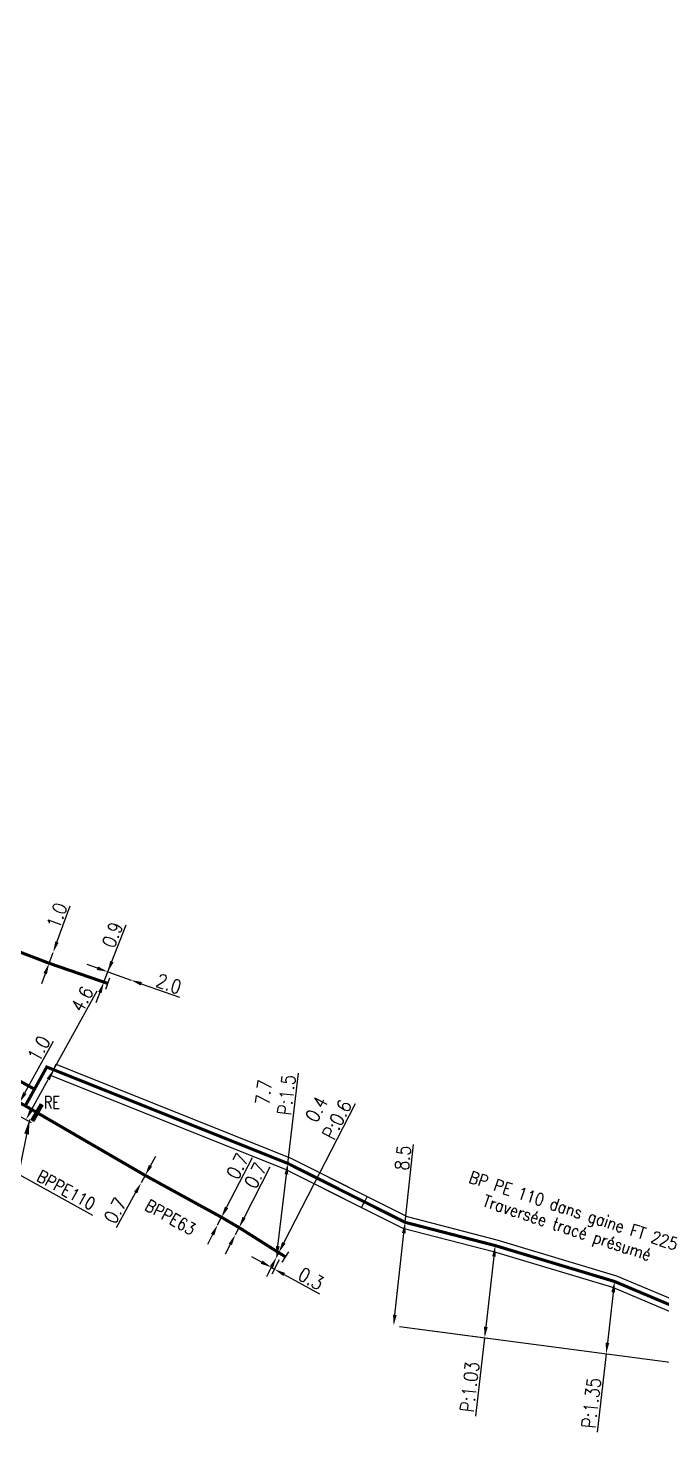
# Model space of a CAD drawing. Header units: millimetres. Extents: x 183997 to 185000, y 127999 to 129007.
# Drawn here: x 184504.9 to 184556.5, y 128787.1 to 128902.5 of the extents above; entities that cross this region are included whole.
import ezdxf
from ezdxf.enums import TextEntityAlignment as Align

# ---------------------------------------------------------------- set-up
doc = ezdxf.new("R2010")
doc.units = ezdxf.units.MM
doc.header["$PDMODE"] = 34
doc.linetypes.add('L_25_PE', pattern=[2000, 1000, 1000])
doc.layers.get('0').update_dxf_attribs({"linetype": 'CONTINUOUS'})
doc.layers.get('DEFPOINTS').update_dxf_attribs({"linetype": 'CONTINUOUS'})
for name, color, linetype in [('L_150', 1, 'CONTINUOUS'), ('L_340', 7, 'CONTINUOUS'), ('L_400', 7, 'CONTINUOUS')]:
    doc.layers.add(name, color=color, linetype=linetype)
doc.styles.get("Standard").update_dxf_attribs({"font": 'romans.shx', "width": 0.85})
doc.dimstyles.get("Standard").update_dxf_attribs({"dimtxt": 1.5, "dimasz": 1.2, "dimexe": 0.625, "dimexo": 0.625, "dimgap": 0.25, "dimtad": 1, "dimdec": 1, "dimzin": 0, "dimdsep": 46, "dimtxsty": 'Standard', "dimcen": -0.5, "dimadec": 0, "dimazin": 0, "dimtfac": 1, "dimtdec": 1, "dimtmove": 0, "dimatfit": 3, "dimfxl": 0, "dimtolj": 1, "dimtzin": 0, "dimarcsym": 0})

# ---------------------------------------------------------------- blocks, each defined once
blk = doc.blocks.new('L_340_07')
at = {"color": 0, "linetype": 'Continuous', "const_width": 0.25, "flags": 128}
blk.add_lwpolyline([(0, 0), (0.35, 0)], dxfattribs=at)
at = {"color": 0, "linetype": 'Continuous', "flags": 128}
blk.add_lwpolyline([(0.35, -0.5), (0.35, 0.5)], dxfattribs=at)
at = {"color": 0, "linetype": 'Continuous', "width": 0.75, "flags": 3}
for tag, p in [('DEF_LEG', (0.72, -3.47)), ('DEF_COUP', (0.72, -5.97)), ('DEF_TYPE', (0.72, -8.47))]:
    blk.add_attdef(tag, text='', height=1.2, dxfattribs=at).set_placement(p, align=Align.MIDDLE)
blk = doc.blocks.new('L_340_20')
at = {"linetype": 'Continuous'}
blk.add_hatch(color=0, dxfattribs=at).paths.add_polyline_path([(0.12, 0.75), (-0.12, 0.75), (-0.12, -0.75), (0.12, -0.75)])
at = {"color": 0, "linetype": 'Continuous'}
blk.add_lwpolyline([(-0.12, 0.75), (0.12, 0.75), (0.12, -0.75), (-0.12, -0.75)], close=True, dxfattribs=at)
at = {"color": 0, "linetype": 'Continuous', "width": 0.75}
for tag, height, flags, p in [('RE', 1, 8, (0, 2.19)), ('DEF_LEG', 1.2, 3, (0, -5)), ('DEF_COUP', 1.2, 3, (0, -7.5)), ('DEF_TYPE', 1.2, 3, (0, -10))]:
    blk.add_attdef(tag, text='', height=height, dxfattribs=dict(at, flags=flags)).set_placement(p, align=Align.MIDDLE)
blk = doc.blocks.new('*D756')
at = {"layer": 'DEFPOINTS', "color": 0, "linetype": 'Continuous', "transparency": 16777216}
for p in [(184506.91, 128827.01), (184506.91, 128827.01), (184506.58, 128826.12)]:
    blk.add_point(p, dxfattribs=at)
at = {"layer": 'L_150', "color": 0, "linetype": 'Continuous', "lineweight": -2, "transparency": 16777216}
for p, q in [((184507.22, 128827.85), (184508.31, 128830.8)), ((184506.58, 128826.12), (184506.91, 128827.01)), ((184506.26, 128825.27), (184505.95, 128824.43))]:
    blk.add_line(p, q, dxfattribs=at)
at = {"layer": 'L_150', "color": 0, "linetype": 'Continuous', "transparency": 16777216}
for points in [[(184507.08, 128827.9), (184507.36, 128827.8), (184506.91, 128827.01)], [(184506.12, 128825.32), (184506.4, 128825.22), (184506.58, 128826.12)]]:
    blk.add_solid(points, dxfattribs=at)
at = {"layer": 'L_150', "color": 0, "linetype": 'Continuous', "transparency": 16777216, "insert": (184507.22, 128830.01), "char_height": 1.125, "attachment_point": 5, "rotation": 69.7061}
blk.add_mtext('\\A1;1.0', dxfattribs=at)
blk = doc.blocks.new('*D757')
at = {"layer": 'DEFPOINTS', "color": 0, "linetype": 'Continuous', "transparency": 16777216}
for p in [(184511.37, 128825.42), (184511.37, 128825.42), (184511.05, 128824.58)]:
    blk.add_point(p, dxfattribs=at)
at = {"layer": 'L_340', "color": 0, "linetype": 'Continuous', "lineweight": -2, "transparency": 16777216}
for p, q in [((184511.7, 128826.26), (184512.86, 128829.27)), ((184511.05, 128824.58), (184511.37, 128825.42)), ((184510.72, 128823.74), (184510.4, 128822.9))]:
    blk.add_line(p, q, dxfattribs=at)
at = {"layer": 'L_340', "color": 0, "linetype": 'Continuous', "transparency": 16777216}
for points in [[(184511.56, 128826.31), (184511.84, 128826.2), (184511.37, 128825.42)], [(184510.58, 128823.79), (184510.86, 128823.68), (184511.05, 128824.58)]]:
    blk.add_solid(points, dxfattribs=at)
at = {"layer": 'L_340', "color": 0, "linetype": 'Continuous', "transparency": 16777216, "insert": (184511.74, 128828.45), "char_height": 1.125, "attachment_point": 5, "rotation": 68.8531}
blk.add_mtext('\\A1;0.9', dxfattribs=at)
blk = doc.blocks.new('*D772')
at = {"layer": 'DEFPOINTS', "color": 0, "linetype": 'Continuous', "transparency": 16777216}
for p in [(184514.08, 128808.18), (184514.08, 128808.18), (184514.41, 128808.8)]:
    blk.add_point(p, dxfattribs=at)
at = {"layer": 'L_150', "color": 0, "linetype": 'Continuous', "lineweight": -2, "transparency": 16777216}
for p, q in [((184514.85, 128809.59), (184515.28, 128810.37)), ((184514.41, 128808.8), (184514.08, 128808.18)), ((184513.64, 128807.4), (184512.06, 128804.53))]:
    blk.add_line(p, q, dxfattribs=at)
at = {"layer": 'L_150', "color": 0, "linetype": 'Continuous', "transparency": 16777216}
for points in [[(184514.72, 128809.66), (184514.98, 128809.51), (184514.41, 128808.8)], [(184513.51, 128807.47), (184513.77, 128807.32), (184514.08, 128808.18)]]:
    blk.add_solid(points, dxfattribs=at)
at = {"layer": 'L_150', "color": 0, "linetype": 'Continuous', "transparency": 16777216, "insert": (184511.97, 128805.93), "char_height": 1.125, "attachment_point": 5, "rotation": 61.0933}
blk.add_mtext('\\A1;0.7', dxfattribs=at)
blk = doc.blocks.new('*D773')
at = {"layer": 'DEFPOINTS', "color": 0, "linetype": 'Continuous', "transparency": 16777216}
for p in [(184503.71, 128813.91), (184504.64, 128814.48), (184504.18, 128813.65)]:
    blk.add_point(p, dxfattribs=at)
at = {"layer": 'L_150', "color": 0, "linetype": 'Continuous', "lineweight": -2, "transparency": 16777216}
for p, q in [((184504.6, 128815.53), (184506.95, 128819.77)), ((184503.77, 128813.87), (184503.3, 128814.13)), ((184503.71, 128813.91), (184504.17, 128814.74)), ((184504.23, 128814.71), (184503.76, 128814.97)), ((184503.28, 128813.12), (184502.84, 128812.33))]:
    blk.add_line(p, q, dxfattribs=at)
at = {"layer": 'L_150', "color": 0, "linetype": 'Continuous', "transparency": 16777216}
for points in [[(184504.47, 128815.6), (184504.74, 128815.45), (184504.17, 128814.74)], [(184503.14, 128813.19), (184503.41, 128813.05), (184503.71, 128813.91)]]:
    blk.add_solid(points, dxfattribs=at)
at = {"layer": 'L_150', "color": 0, "linetype": 'Continuous', "transparency": 16777216, "insert": (184505.75, 128819.15), "char_height": 1.125, "attachment_point": 5, "rotation": 61.0943}
blk.add_mtext('\\A1;1.0', dxfattribs=at)
blk = doc.blocks.new('*D774')
at = {"layer": 'DEFPOINTS', "color": 0, "linetype": 'Continuous', "transparency": 16777216}
for p in [(184521.77, 128803.97), (184521.77, 128803.97), (184522.07, 128804.54)]:
    blk.add_point(p, dxfattribs=at)
at = {"layer": 'L_150', "color": 0, "linetype": 'Continuous', "lineweight": -2, "transparency": 16777216}
for p, q in [((184522.48, 128805.34), (184524.62, 128809.51)), ((184521.77, 128803.97), (184522.07, 128804.54)), ((184521.36, 128803.17), (184520.95, 128802.37))]:
    blk.add_line(p, q, dxfattribs=at)
at = {"layer": 'L_150', "color": 0, "linetype": 'Continuous', "transparency": 16777216}
for points in [[(184522.35, 128805.41), (184522.61, 128805.28), (184522.07, 128804.54)], [(184521.23, 128803.23), (184521.49, 128803.1), (184521.77, 128803.97)]]:
    blk.add_solid(points, dxfattribs=at)
at = {"layer": 'L_150', "color": 0, "linetype": 'Continuous', "transparency": 16777216, "insert": (184523.41, 128808.79), "char_height": 1.125, "attachment_point": 5, "rotation": 62.7915}
blk.add_mtext('\\A1;0.7', dxfattribs=at)
blk = doc.blocks.new('*D776')
at = {"layer": 'DEFPOINTS', "color": 0, "linetype": 'Continuous', "transparency": 16777216}
for p in [(184535.61, 128804.97), (184534.68, 128796.52), (184534.68, 128796.52)]:
    blk.add_point(p, dxfattribs=at)
at = {"layer": 'L_150', "color": 0, "linetype": 'Continuous', "lineweight": -2, "transparency": 16777216}
for p, q in [((184535.61, 128804.97), (184536.3, 128811.33)), ((184534.78, 128797.42), (184535.51, 128804.08))]:
    blk.add_line(p, q, dxfattribs=at)
at = {"layer": 'L_150', "color": 0, "linetype": 'Continuous', "transparency": 16777216}
for points in [[(184535.36, 128804.09), (184535.66, 128804.06), (184535.61, 128804.97)], [(184534.63, 128797.43), (184534.93, 128797.4), (184534.68, 128796.52)]]:
    blk.add_solid(points, dxfattribs=at)
at = {"layer": 'L_150', "color": 0, "linetype": 'Continuous', "transparency": 16777216, "insert": (184535.43, 128810.23), "char_height": 1.125, "attachment_point": 5, "rotation": 83.7727}
blk.add_mtext('\\A1;8.5', dxfattribs=at)
blk = doc.blocks.new('*D777')
at = {"layer": 'DEFPOINTS', "color": 0, "linetype": 'Continuous', "transparency": 16777216}
for p in [(184534.68, 128796.52), (184562.31, 128796.3), (184561.93, 128792.92)]:
    blk.add_point(p, dxfattribs=at)
at = {"layer": 'L_150', "color": 0, "linetype": 'Continuous', "lineweight": -2, "transparency": 16777216}
for p, q in [((184535.15, 128796.46), (184562.39, 128792.86)), ((184562.21, 128795.4), (184562.03, 128793.81)), ((184561.93, 128792.92), (184561.25, 128787.05))]:
    blk.add_line(p, q, dxfattribs=at)
at = {"layer": 'L_150', "color": 0, "linetype": 'Continuous', "transparency": 16777216}
for points in [[(184562.06, 128795.42), (184562.36, 128795.39), (184562.31, 128796.3)], [(184561.88, 128793.83), (184562.18, 128793.8), (184561.93, 128792.92)]]:
    blk.add_solid(points, dxfattribs=at)
at = {"layer": 'L_150', "color": 0, "linetype": 'Continuous', "transparency": 16777216, "insert": (184560.72, 128789), "char_height": 1.125, "attachment_point": 5, "rotation": 83.456}
blk.add_mtext('\\A1;P:1.2', dxfattribs=at)
blk = doc.blocks.new('*D778')
at = {"layer": 'DEFPOINTS', "color": 0, "linetype": 'Continuous', "transparency": 16777216}
for p in [(184542.96, 128803.07), (184534.68, 128796.52), (184542.1, 128795.54)]:
    blk.add_point(p, dxfattribs=at)
at = {"layer": 'L_150', "color": 0, "linetype": 'Continuous', "lineweight": -2, "transparency": 16777216}
for p, q in [((184542.86, 128802.18), (184542.2, 128796.44)), ((184535.15, 128796.46), (184542.56, 128795.48)), ((184542.1, 128795.54), (184541.36, 128789.13))]:
    blk.add_line(p, q, dxfattribs=at)
at = {"layer": 'L_150', "color": 0, "linetype": 'Continuous', "transparency": 16777216}
for points in [[(184542.71, 128802.2), (184543.01, 128802.16), (184542.96, 128803.07)], [(184542.05, 128796.45), (184542.35, 128796.42), (184542.1, 128795.54)]]:
    blk.add_solid(points, dxfattribs=at)
at = {"layer": 'L_150', "color": 0, "linetype": 'Continuous', "transparency": 16777216, "insert": (184540.88, 128791.53), "char_height": 1.125, "attachment_point": 5, "rotation": 83.456}
blk.add_mtext('\\A1;P:1.03', dxfattribs=at)
blk = doc.blocks.new('*D1131')
at = {"layer": 'DEFPOINTS', "color": 0, "linetype": 'Continuous', "transparency": 16777216}
for p in [(184511.05, 128824.58), (184513.26, 128824.75), (184513.26, 128824.75)]:
    blk.add_point(p, dxfattribs=at)
at = {"layer": 'L_340', "color": 0, "linetype": 'Continuous', "lineweight": -2, "transparency": 16777216}
for p, q in [((184510.52, 128825.72), (184509.68, 128826.02)), ((184511.22, 128825.02), (184511.54, 128825.85)), ((184511.37, 128825.42), (184513.26, 128824.75)), ((184514.1, 128824.44), (184517.22, 128823.34))]:
    blk.add_line(p, q, dxfattribs=at)
at = {"layer": 'L_340', "color": 0, "linetype": 'Continuous', "transparency": 16777216}
for points in [[(184510.57, 128825.86), (184510.47, 128825.58), (184511.37, 128825.42)], [(184514.15, 128824.59), (184514.05, 128824.3), (184513.26, 128824.75)]]:
    blk.add_solid(points, dxfattribs=at)
at = {"layer": 'L_340', "color": 0, "linetype": 'Continuous', "transparency": 16777216, "insert": (184516.35, 128824.44), "char_height": 1.125, "attachment_point": 5, "rotation": 340.4102}
blk.add_mtext('\\A1;2.0', dxfattribs=at)
blk = doc.blocks.new('*D1136')
at = {"layer": 'DEFPOINTS', "color": 0, "linetype": 'Continuous', "transparency": 16777216}
for p in [(184525.31, 128802.49), (184525.13, 128802.13), (184525.13, 128802.13)]:
    blk.add_point(p, dxfattribs=at)
at = {"layer": 'L_150', "color": 0, "linetype": 'Continuous', "lineweight": -2, "transparency": 16777216}
for p, q in [((184525.72, 128803.29), (184531.58, 128814.67)), ((184525.13, 128802.13), (184525.31, 128802.49)), ((184524.72, 128801.33), (184524.31, 128800.53))]:
    blk.add_line(p, q, dxfattribs=at)
at = {"layer": 'L_150', "color": 0, "linetype": 'Continuous', "transparency": 16777216}
for points in [[(184525.59, 128803.36), (184525.86, 128803.22), (184525.31, 128802.49)], [(184524.59, 128801.4), (184524.85, 128801.26), (184525.13, 128802.13)]]:
    blk.add_solid(points, dxfattribs=at)
at = {"layer": 'L_150', "color": 0, "linetype": 'Continuous', "transparency": 16777216, "insert": (184529.22, 128813.78), "char_height": 1.125, "attachment_point": 5, "rotation": 62.7915}
blk.add_mtext('\\A1;0.4\\PP:0.6', dxfattribs=at)
blk = doc.blocks.new('*D1137')
at = {"layer": 'DEFPOINTS', "color": 0, "linetype": 'Continuous', "transparency": 16777216}
for p in [(184506.95, 128817.43), (184502.78, 128814.42), (184504.7, 128813.36)]:
    blk.add_point(p, dxfattribs=at)
at = {"layer": 'L_400', "color": 0, "linetype": 'Continuous', "lineweight": -2, "transparency": 16777216}
for p, q in [((184506.95, 128817.43), (184510.51, 128823.87)), ((184505.14, 128814.15), (184506.51, 128816.64)), ((184503.19, 128814.19), (184505.11, 128813.13))]:
    blk.add_line(p, q, dxfattribs=at)
at = {"layer": 'L_400', "color": 0, "linetype": 'Continuous', "transparency": 16777216}
for points in [[(184506.38, 128816.71), (184506.64, 128816.57), (184506.95, 128817.43)], [(184505.01, 128814.22), (184505.27, 128814.08), (184504.7, 128813.36)]]:
    blk.add_solid(points, dxfattribs=at)
at = {"layer": 'L_400', "color": 0, "linetype": 'Continuous', "transparency": 16777216, "insert": (184509.27, 128823.19), "char_height": 1.125, "attachment_point": 5, "rotation": 61.0943}
blk.add_mtext('\\A1;4.6', dxfattribs=at)
blk = doc.blocks.new('*D1138')
at = {"layer": 'DEFPOINTS', "color": 0, "linetype": 'Continuous', "transparency": 16777216}
for p in [(184525.57, 128802.33), (184524.7, 128801.29), (184525.13, 128802.13)]:
    blk.add_point(p, dxfattribs=at)
at = {"layer": 'L_340', "color": 0, "linetype": 'Continuous', "lineweight": -2, "transparency": 16777216}
for p, q in [((184523.91, 128801.72), (184523.12, 128802.15)), ((184524.92, 128801.71), (184524.48, 128800.87)), ((184524.7, 128801.29), (184524.96, 128801.14)), ((184525.35, 128801.91), (184524.74, 128800.73)), ((184525.75, 128800.71), (184528.63, 128799.14))]:
    blk.add_line(p, q, dxfattribs=at)
at = {"layer": 'L_340', "color": 0, "linetype": 'Continuous', "transparency": 16777216}
for points in [[(184523.98, 128801.85), (184523.83, 128801.59), (184524.7, 128801.29)], [(184525.82, 128800.84), (184525.68, 128800.58), (184524.96, 128801.14)]]:
    blk.add_solid(points, dxfattribs=at)
at = {"layer": 'L_340', "color": 0, "linetype": 'Continuous', "transparency": 16777216, "insert": (184527.94, 128800.37), "char_height": 1.125, "attachment_point": 5, "rotation": 331.3496}
blk.add_mtext('\\A1;0.3', dxfattribs=at)
blk = doc.blocks.new('*D1139')
at = {"layer": 'DEFPOINTS', "color": 0, "linetype": 'Continuous', "transparency": 16777216}
for p in [(184520.32, 128804.76), (184520.32, 128804.76), (184520.64, 128805.38)]:
    blk.add_point(p, dxfattribs=at)
at = {"layer": 'L_150', "color": 0, "linetype": 'Continuous', "lineweight": -2, "transparency": 16777216}
for p, q in [((184521.06, 128806.18), (184523.16, 128810.27)), ((184520.32, 128804.76), (184520.64, 128805.38)), ((184519.91, 128803.96), (184519.5, 128803.16))]:
    blk.add_line(p, q, dxfattribs=at)
at = {"layer": 'L_150', "color": 0, "linetype": 'Continuous', "transparency": 16777216}
for points in [[(184520.92, 128806.25), (184521.19, 128806.11), (184520.64, 128805.38)], [(184519.78, 128804.03), (184520.05, 128803.89), (184520.32, 128804.76)]]:
    blk.add_solid(points, dxfattribs=at)
at = {"layer": 'L_150', "color": 0, "linetype": 'Continuous', "transparency": 16777216, "insert": (184521.95, 128809.56), "char_height": 1.125, "attachment_point": 5, "rotation": 62.7915}
blk.add_mtext('\\A1;0.7', dxfattribs=at)
blk = doc.blocks.new('*D1140')
at = {"layer": 'DEFPOINTS', "color": 0, "linetype": 'Continuous', "transparency": 16777216}
for p in [(184526.04, 128809.78), (184525.13, 128802.13), (184525.13, 128802.13)]:
    blk.add_point(p, dxfattribs=at)
at = {"layer": 'L_150', "color": 0, "linetype": 'Continuous', "lineweight": -2, "transparency": 16777216}
for p, q in [((184526.04, 128809.78), (184526.91, 128817.14)), ((184525.24, 128803.03), (184525.93, 128808.88))]:
    blk.add_line(p, q, dxfattribs=at)
at = {"layer": 'L_150', "color": 0, "linetype": 'Continuous', "transparency": 16777216}
for points in [[(184525.78, 128808.9), (184526.08, 128808.87), (184526.04, 128809.78)], [(184525.09, 128803.04), (184525.39, 128803.01), (184525.13, 128802.13)]]:
    blk.add_solid(points, dxfattribs=at)
at = {"layer": 'L_150', "color": 0, "linetype": 'Continuous', "transparency": 16777216, "insert": (184525.01, 128815.48), "char_height": 1.125, "attachment_point": 5, "rotation": 83.2373}
blk.add_mtext('\\A1;7.7\\PP:1.5', dxfattribs=at)
blk = doc.blocks.new('*D1141')
at = {"layer": 'DEFPOINTS', "color": 0, "linetype": 'Continuous', "transparency": 16777216}
for p in [(184552.69, 128800.14), (184534.68, 128796.52), (184552.01, 128794.23)]:
    blk.add_point(p, dxfattribs=at)
at = {"layer": 'L_150', "color": 0, "linetype": 'Continuous', "lineweight": -2, "transparency": 16777216}
for p, q in [((184552.59, 128799.25), (184552.11, 128795.13)), ((184535.15, 128796.46), (184552.48, 128794.17)), ((184552.01, 128794.23), (184551.28, 128787.82))]:
    blk.add_line(p, q, dxfattribs=at)
at = {"layer": 'L_150', "color": 0, "linetype": 'Continuous', "transparency": 16777216}
for points in [[(184552.44, 128799.27), (184552.74, 128799.23), (184552.69, 128800.14)], [(184551.97, 128795.14), (184552.26, 128795.11), (184552.01, 128794.23)]]:
    blk.add_solid(points, dxfattribs=at)
at = {"layer": 'L_150', "color": 0, "linetype": 'Continuous', "transparency": 16777216, "insert": (184550.8, 128790.22), "char_height": 1.125, "attachment_point": 5, "rotation": 83.456}
blk.add_mtext('\\A1;P:1.35', dxfattribs=at)

msp = doc.modelspace()

# ---------------------------------------------------------------- linework, layer by layer
at = {"layer": 'L_150', "linetype": 'L_25_PE', "ltscale": 0.5, "const_width": 0.25, "flags": 128}
for points in [[(184505.39, 128815.84), (184503.99, 128816.61), (184503.7, 128816.77), (184503.48, 128818.19), (184503.11, 128818.32), (184492.16, 128822.33), (184486.45, 128824.55), (184474.65, 128829.12), (184474.65, 128829.12), (184474.65, 128829.12), (184471.13, 128830.86), (184462.56, 128835.09), (184442.94, 128846.24), (184439.25, 128849.36), (184435.52, 128852.45), (184426.43, 128860.82), (184422.64, 128863.96), (184419.85, 128866.96), (184417.78, 128869.38), (184416.77, 128870.55), (184412.98, 128874.83), (184403.83, 128886.31), (184397.78, 128893.42), (184390.32, 128902.15), (184390.16, 128902.34)], [(184511.05, 128824.58), (184506.58, 128826.12), (184500.13, 128828.6), (184489.49, 128832.39), (184486.45, 128824.55)]]:
    msp.add_lwpolyline(points, dxfattribs=at)
at = {"layer": 'L_150', "linetype": 'L_25_PE', "const_width": 0.25, "flags": 128}
for points in [[(184504.64, 128814.48), (184505.39, 128815.84), (184506.39, 128817.65), (184526.04, 128809.78), (184535.61, 128804.97), (184535.61, 128804.97), (184535.61, 128804.97), (184542.96, 128803.07), (184552.69, 128800.14), (184561.11, 128796.58), (184562.31, 128796.3), (184562.57, 128796.24)], [(184502.71, 128815.54), (184502.71, 128815.54), (184504.64, 128814.48), (184505.6, 128813.92)], [(184505.03, 128814.25), (184505.03, 128814.25)], [(184505.25, 128814.12), (184505.25, 128814.12)], [(184505.6, 128813.92), (184514.41, 128808.8), (184520.64, 128805.38), (184522.07, 128804.54), (184525.31, 128802.49), (184525.31, 128802.49), (184525.57, 128802.33)]]:
    msp.add_lwpolyline(points, dxfattribs=at)
at = {"layer": 'L_400', "color": 7, "linetype": 'CONTINUOUS'}
for p, q in [((184506.76, 128816.96), (184506.95, 128817.43)), ((184506.76, 128816.96), (184506.95, 128817.43)), ((184507.13, 128817.89), (184506.95, 128817.43)), ((184507.13, 128817.89), (184506.95, 128817.43)), ((184507.13, 128817.89), (184526.24, 128810.23)), ((184507.13, 128817.89), (184526.24, 128810.23)), ((184506.76, 128816.96), (184525.83, 128809.32)), ((184506.76, 128816.96), (184525.83, 128809.32)), ((184525.83, 128809.32), (184535.43, 128804.5)), ((184525.83, 128809.32), (184532.07, 128806.19)), ((184526.24, 128810.23), (184535.78, 128805.44)), ((184526.24, 128810.23), (184532.52, 128807.08)), ((184532.52, 128807.08), (184532.29, 128806.64)), ((184532.07, 128806.19), (184532.29, 128806.64)), ((184535.78, 128805.44), (184543.1, 128803.55)), ((184535.43, 128804.5), (184542.83, 128802.59)), ((184543.1, 128803.55), (184552.86, 128800.61)), ((184542.83, 128802.59), (184552.52, 128799.67)), ((184552.86, 128800.61), (184561.3, 128797.04)), ((184552.52, 128799.67), (184560.91, 128796.12))]:
    msp.add_line(p, q, dxfattribs=at)

# ---------------------------------------------------------------- block references
at = {"layer": 'L_340', "ltscale": 0.5, "rotation": 341.0192848462648}
msp.add_blockref('L_340_07', (184511.05, 128824.58), dxfattribs=at)
at = {"layer": 'L_340', "ltscale": 0.05}
ref = msp.add_blockref('L_340_20', (184505.6, 128813.92), dxfattribs=dict(at, rotation=329.8272393679684))
ref.add_attrib('RE', 'RE', dxfattribs={"layer": '0', "color": 0, "linetype": 'Continuous', "height": 1, "width": 0.75}).set_placement((184506.81, 128814.76), align=Align.MIDDLE)
at = {"layer": 'L_340', "rotation": 327.618919818107}
msp.add_blockref('L_340_07', (184525.57, 128802.33), dxfattribs=at)

# ---------------------------------------------------------------- texts
at = {"layer": 'L_150', "linetype": 'Continuous', "width": 0.85}
for s, rotation, p in [('BP PE 110 dans gaine FT 225', 341.7195, (184549.31, 128805.79)), ('Traversée tracé présumé', 341.7195, (184548.77, 128804.37)), ('BPPE63', 330.8558, (184516.47, 128805.38))]:
    msp.add_text(s, height=1, rotation=rotation, dxfattribs=at).set_placement(p, align=Align.MIDDLE)
at = {"layer": 'L_150', "linetype": 'Continuous', "insert": (184505.71, 128808.85), "char_height": 1, "attachment_point": 4, "rotation": 331.0943}
msp.add_mtext('BPPE110', dxfattribs=at)

# ---------------------------------------------------------------- dimensions: what is measured, and where the dimension line sits
at = {"layer": 'L_150', "linetype": 'Continuous'}
for base, p1, p2, angle, override, picture, middle in [((184506.9059, 128827.0064), (184506.5764, 128826.1154), (184506.9059, 128827.0064), 249.7061, {"dimscale": 0.75, "dimlfac": 1, "dimlunit": 2, "dimatfit": 0}, '*D756', (184507.919, 128829.7461)), ((184503.7105, 128813.9075), (184504.6396, 128814.4798), (184504.1804, 128813.6481), 61.0943, {"dimscale": 0.75, "dimatfit": 0}, '*D773', (184506.4045, 128818.7865)), ((184520.32, 128804.76), (184520.64, 128805.38), (184520.32, 128804.76), 62.7915, {"dimscale": 0.75, "dimatfit": 0}, '*D1139', (184522.61, 128809.21)), ((184534.68, 128796.52), (184535.61, 128804.97), (184534.68, 128796.52), 83.7727, {"dimscale": 0.75}, '*D776', (184536.17, 128810.15)), ((184514.08, 128808.18), (184514.41, 128808.8), (184514.08, 128808.18), 61.0933, {"dimscale": 0.75, "dimlfac": 1, "dimlunit": 2, "dimatfit": 0}, '*D772', (184512.63, 128805.57)), ((184521.7721, 128803.9662), (184522.0693, 128804.5443), (184521.7721, 128803.9662), 62.7915, {"dimscale": 0.75, "dimatfit": 0}, '*D774', (184524.0774, 128808.4503))]:
    dim = msp.add_linear_dim(base=base, p1=p1, p2=p2, angle=angle, dimstyle='Standard', override=override, dxfattribs=at)
    dim.commit()
    dim.dimension.update_dxf_attribs({"geometry": picture, "text_midpoint": middle, "dimtype": 160})
for base, p1, p2, angle, text, picture, middle in [((184525.13, 128802.13), (184526.04, 128809.78), (184525.13, 128802.13), 83.2373, '<>\\PP:1.5', '*D1140', (184526.69, 128815.28)), ((184525.13, 128802.13), (184525.31, 128802.49), (184525.13, 128802.13), 62.7915, '<>\\PP:0.6', '*D1136', (184530.72, 128813.01)), ((184542.1, 128795.54), (184542.96, 128803.07), (184534.68, 128796.52), 83.456, 'P:1.03', '*D778', (184541.63, 128791.44)), ((184552.01, 128794.23), (184552.69, 128800.14), (184534.68, 128796.52), 83.456, 'P:1.35', '*D1141', (184551.54, 128790.13)), ((184561.93, 128792.92), (184562.31, 128796.3), (184534.68, 128796.52), 83.456, 'P:1.2', '*D777', (184561.47, 128788.91))]:
    dim = msp.add_linear_dim(base=base, p1=p1, p2=p2, angle=angle, text=text, dimstyle='Standard', override={"dimscale": 0.75}, dxfattribs=at)
    dim.commit()
    dim.dimension.update_dxf_attribs({"geometry": picture, "text_midpoint": middle, "dimtype": 160})
at = {"layer": 'L_340', "linetype": 'Continuous'}
for base, p1, p2, angle, override, picture, middle in [((184511.37, 128825.42), (184511.05, 128824.58), (184511.37, 128825.42), 248.8531, {"dimscale": 0.75, "dimlfac": 1, "dimlunit": 2, "dimatfit": 0}, '*D757', (184512.44, 128828.18)), ((184513.26, 128824.75), (184511.05, 128824.58), (184513.26, 128824.75), 160.4102, {"dimscale": 0.75, "dimatfit": 0}, '*D1131', (184516.1, 128823.74)), ((184524.7, 128801.29), (184525.57, 128802.33), (184525.13, 128802.13), 331.3496, {"dimscale": 0.75, "dimatfit": 0}, '*D1138', (184527.58, 128799.71))]:
    dim = msp.add_linear_dim(base=base, p1=p1, p2=p2, angle=angle, dimstyle='Standard', override=override, dxfattribs=at)
    dim.commit()
    dim.dimension.update_dxf_attribs({"geometry": picture, "text_midpoint": middle, "dimtype": 160})
at = {"layer": 'L_400', "linetype": 'Continuous'}
dim = msp.add_linear_dim(base=(184504.7016, 128813.3603), p1=(184506.9463, 128817.4256), p2=(184502.7797, 128814.4215), angle=61.0943, dimstyle='Standard', override={"dimscale": 0.75}, dxfattribs=at)
dim.commit()
dim.dimension.update_dxf_attribs({"geometry": '*D1137', "text_midpoint": (184509.9303, 128822.8298), "dimtype": 160})

# ---------------------------------------------------------------- leaders
at = {"layer": 'L_150', "linetype": 'Continuous', "annotation_type": 0, "has_hookline": 1, "hookline_direction": 0, "text_width": 5.46, "horizontal_direction": (0.875417, -0.483369, 0)}
msp.add_leader([(184504.98, 128813.35), (184504.08, 128808.9), (184505.13, 128808.32)], dimstyle='Standard', dxfattribs=at)

doc.saveas('drawing.dxf')
